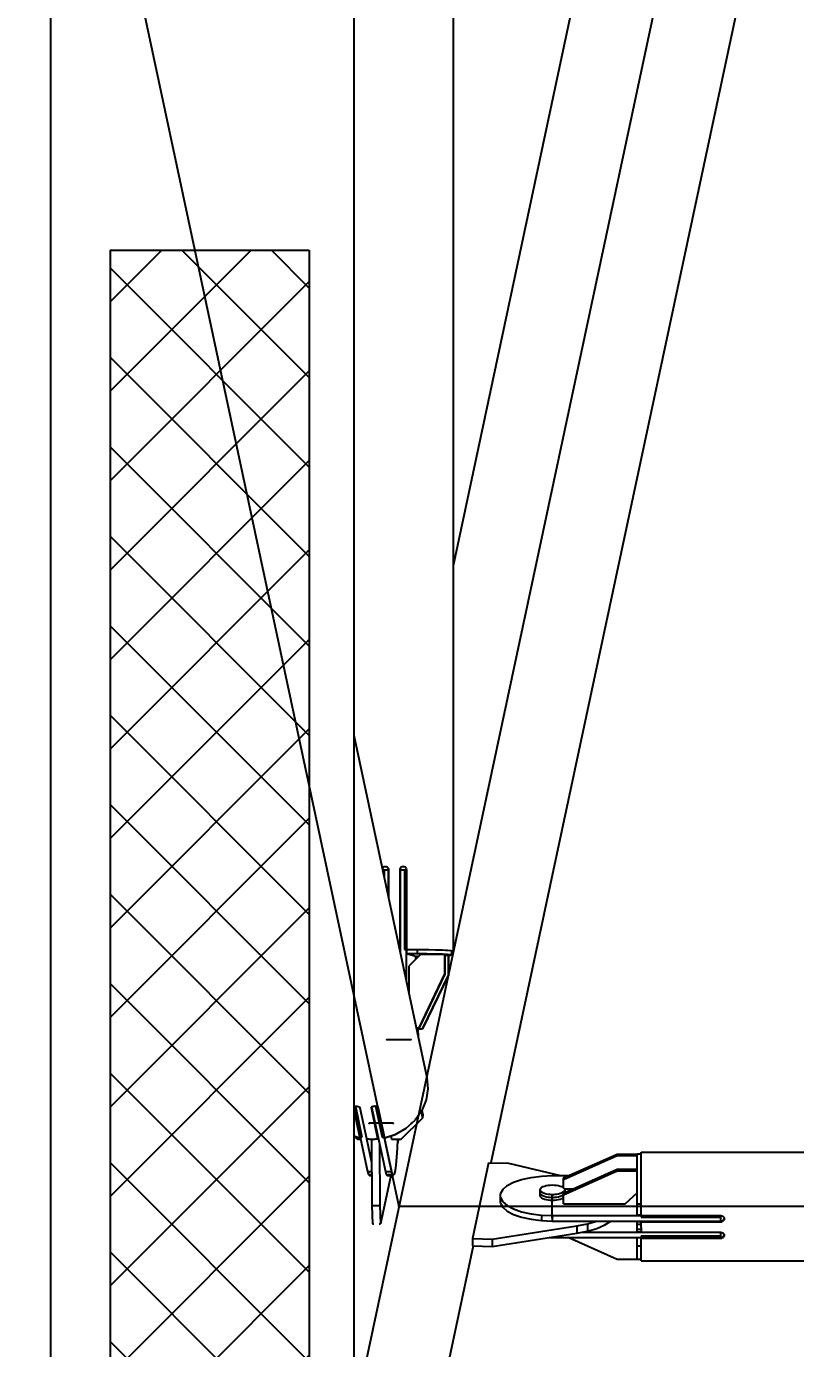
# Model space of a CAD drawing. Header units: millimetres. Extents: x 150209.93 to 150215.05, y 136675.65 to 136679.93.
# Drawn here: x 150213.5073 to 150213.5459, y 136677.8697 to 136677.9361 of the extents above; entities that cross this region are included whole.
import ezdxf

# ---------------------------------------------------------------- set-up
doc = ezdxf.new("R2010")
doc.units = ezdxf.units.MM
doc.header["$LTSCALE"] = 0.25
for name, pattern in [('CENTER', [50.8, 31.75, -6.35, 6.35, -6.35]), ('HIDDEN', [9.525, 6.35, -3.175]), ('XKITLINE00', [0]), ('XKITLINE02', [4, 2, -2])]:
    doc.linetypes.add(name, pattern=pattern)
doc.styles.add('ROMANS', font='romans.shx')
doc.dimstyles.new('MD300', dxfattribs={"dimtxt": 2.5, "dimasz": 2.5, "dimexe": 1, "dimexo": 1, "dimgap": 0.5, "dimtad": 1, "dimdec": 1, "dimlfac": 50, "dimrnd": 0.5, "dimdsep": 46, "dimtxsty": 'ROMANS', "dimcen": 1, "dimclrd": 146, "dimclre": 146, "dimclrt": 30, "dimadec": 1, "dimazin": 2, "dimtfac": 1, "dimtdec": 1, "dimtmove": 0, "dimatfit": 1, "dimfxl": 1, "dimtolj": 1, "dimtzin": 0, "dimlwd": -1, "dimlwe": -1, "dimarcsym": 0})

# ---------------------------------------------------------------- blocks, each defined once
blk = doc.blocks.new('çatıı')
h = blk.add_hatch()
h.set_pattern_fill('ANSI37', color=1, scale=5, style=0)
h.set_pattern_definition([(135, (104746.383, -4107.69), (11.2253202, 11.2253202), []), (45, (104746.383, -4107.69), (11.2253202, -11.2253202), [])])
h.paths.add_polyline_path([(22915, 11470.27), (22965, 11470.27), (22965, 10170.27), (22915, 10170.27)])
at = {"color": 8, "linetype": 'CENTER'}
for p, q in [((22900, 12689.51), (22900, 11020.27)), ((22987.5, 12050.27), (22987.5, 11230.27)), ((22900, 11640.27), (22987.5, 11230.27)), ((23073.58, 11633.65), (22900, 10820.27)), ((22984.51, 11272.17), (22990.48, 11272.19)), ((22986.02, 11251.2), (22980.04, 11251.19)), ((23026.01, 11227.5), (23026.01, 11233.05)), ((23342.5, 11230.27), (22987.5, 11230.27))]:
    blk.add_line(p, q, dxfattribs=at)
at = {"color": 8, "linetype": 'XKITLINE00'}
for p, q in [((23001.09, 11607.78), (23001.09, 11294.5)), ((22976.2, 11603.4), (22976.2, 11020.27)), ((23043.57, 11590.13), (23001.09, 11391.11)), ((23083.63, 11583.61), (23010.57, 11241.28)), ((22976.2, 11348.62), (22994.54, 11262.65)), ((22983.39, 11315.31), (22983.33, 11315.17)), ((22983.44, 11315.29), (22983.35, 11315.1)), ((22983.58, 11315.5), (22983.41, 11315.33)), ((22983.41, 11314.8), (22983.8, 11314.8)), ((22983.48, 11315.33), (22983.44, 11315.29)), ((22983.63, 11315.48), (22983.48, 11315.33)), ((22983.58, 11315.5), (22983.81, 11315.62)), ((22983.63, 11315.48), (22983.86, 11315.6)), ((22983.8, 11314.8), (22984.84, 11314.81)), ((22983.8, 11314.8), (22983.8, 11313)), ((22983.81, 11315.62), (22984.07, 11315.66)), ((22983.86, 11315.6), (22984.12, 11315.65)), ((22984.07, 11315.66), (22984.33, 11315.62)), ((22984.12, 11315.65), (22984.35, 11315.61)), ((22984.33, 11315.62), (22984.56, 11315.5)), ((22984.56, 11315.5), (22984.75, 11315.32)), ((22984.75, 11315.32), (22984.87, 11315.08)), ((22984.84, 11314.81), (22984.91, 11314.79)), ((22984.84, 11314.81), (22984.84, 11308.11)), ((22984.87, 11315.08), (22984.91, 11314.82)), ((22984.91, 11314.82), (22984.91, 11307.8)), ((22987.74, 11315.09), (22987.7, 11314.82)), ((22987.7, 11314.82), (22987.75, 11314.81)), ((22987.7, 11314.82), (22987.7, 11294.83)), ((22987.86, 11315.32), (22987.74, 11315.09)), ((22987.74, 11315.09), (22987.79, 11315.07)), ((22987.79, 11315.07), (22987.75, 11314.81)), ((22987.75, 11314.81), (22987.75, 11294.81)), ((22987.91, 11315.31), (22987.79, 11315.07)), ((22987.83, 11314.81), (22988.87, 11314.82)), ((22987.83, 11314.81), (22987.83, 11294.11)), ((22987.86, 11315.32), (22988.05, 11315.51)), ((22987.91, 11315.31), (22988.1, 11315.5)), ((22988.05, 11315.51), (22988.29, 11315.63)), ((22988.1, 11315.5), (22988.34, 11315.62)), ((22988.29, 11315.63), (22988.55, 11315.67)), ((22988.34, 11315.62), (22988.6, 11315.66)), ((22988.55, 11315.67), (22988.82, 11315.63)), ((22988.6, 11315.66), (22988.84, 11315.62)), ((22988.82, 11315.63), (22989.05, 11315.51)), ((22988.87, 11314.82), (22989.35, 11314.81)), ((22988.87, 11314.82), (22988.87, 11294.82)), ((22989.05, 11315.51), (22989.24, 11315.32)), ((22989.24, 11315.32), (22989.34, 11315.09)), ((22989.34, 11315.09), (22989.41, 11314.82)), ((22989.35, 11314.81), (22989.41, 11314.79)), ((22989.35, 11314.81), (22989.35, 11294.82)), ((22989.41, 11314.82), (22989.41, 11294.83)), ((22987.68, 11294.83), (22987.7, 11294.83)), ((22987.7, 11294.83), (22987.75, 11294.81)), ((22987.72, 11294.82), (22987.72, 11294.6)), ((22987.72, 11294.82), (22987.83, 11294.79)), ((22987.72, 11294.81), (22987.75, 11294.81)), ((22988.87, 11294.82), (22989.32, 11294.82)), ((22989.32, 11294.82), (22989.35, 11294.82)), ((22989.32, 11294.82), (22989.32, 11287.11)), ((22989.41, 11294.83), (22992.31, 11294.81)), ((22989.44, 11294.82), (22989.44, 11293.82)), ((22989.44, 11294.82), (22992.07, 11294.8)), ((22989.44, 11293.82), (22991.72, 11293.14)), ((22989.44, 11293.82), (22992.07, 11293.8)), ((22992.07, 11294.8), (22992.09, 11294.79)), ((22992.07, 11294.8), (22992.07, 11293.8)), ((22992.07, 11294.8), (22994.51, 11294.77)), ((22992.07, 11293.8), (22994.51, 11293.77)), ((22992.31, 11294.81), (22995.03, 11294.77)), ((22994.51, 11294.77), (22996.66, 11294.72)), ((22994.51, 11294.76), (22994.7, 11294.76)), ((22994.51, 11293.77), (22996.66, 11293.73)), ((22995.03, 11294.77), (22997.37, 11294.72)), ((22996.66, 11294.72), (22998.42, 11294.67)), ((22996.66, 11293.73), (22998.42, 11293.67)), ((22997.37, 11294.72), (22999.22, 11294.66)), ((22998.42, 11294.67), (22999.72, 11294.61)), ((22998.42, 11293.67), (22998.94, 11293.64)), ((22999.22, 11294.66), (23000.48, 11294.58)), ((22999.72, 11294.61), (23000.5, 11294.54)), ((23000.48, 11294.58), (23001.09, 11294.5)), ((23000.5, 11294.54), (23000.74, 11294.47)), ((23000.74, 11294.47), (23000.74, 11293.47)), ((23000.74, 11294.39), (23001.02, 11294.42)), ((23001.09, 11294.5), (23001.02, 11294.42)), ((22992.99, 11293.63), (22990, 11290.62)), ((22990, 11290.62), (22990, 11283.95)), ((22991.64, 11293.16), (22991.64, 11292.28)), ((22991.72, 11293.14), (22992.51, 11293.15)), ((22992.99, 11293.63), (22998.96, 11293.64)), ((22998.96, 11293.64), (22999.05, 11293.62)), ((22998.96, 11293.64), (22998.96, 11288.65)), ((22998.97, 11293.64), (22999.72, 11293.61)), ((22999.05, 11293.62), (22999.05, 11288.62)), ((22999.05, 11293.38), (22999.85, 11293.38)), ((22999.72, 11293.61), (23000.5, 11293.54)), ((22999.85, 11293.38), (22999.94, 11293.35)), ((22999.85, 11293.38), (22999.85, 11288.38)), ((22999.93, 11293.36), (23000.43, 11293.4)), ((22999.94, 11293.35), (22999.94, 11288.36)), ((23000.43, 11293.4), (23000.74, 11293.47)), ((23000.5, 11293.54), (23000.74, 11293.47)), ((22998.96, 11288.65), (22992.49, 11275.14)), ((22999.05, 11288.62), (22992.58, 11275.11)), ((22999.85, 11288.38), (22993.37, 11274.87)), ((22999.94, 11288.36), (22993.46, 11274.85)), ((22998.96, 11288.65), (22999.05, 11288.62)), ((22999.85, 11288.38), (22999.94, 11288.36)), ((22991.88, 11275.13), (22992.49, 11275.14)), ((22991.88, 11275.11), (22992.58, 11275.11)), ((22991.98, 11275.11), (22991.94, 11274.91)), ((22992.16, 11275.11), (22992.17, 11275.07)), ((22992.17, 11275.07), (22992.21, 11274.83)), ((22992.21, 11274.87), (22993.37, 11274.87)), ((22992.21, 11274.84), (22993.46, 11274.85)), ((22992.21, 11274.83), (22992.25, 11274.51)), ((22992.25, 11274.51), (22992.29, 11274.12)), ((22992.29, 11274.12), (22992.31, 11273.67)), ((22992.49, 11275.14), (22992.58, 11275.11)), ((22993.37, 11274.87), (22993.46, 11274.85)), ((22992.31, 11273.67), (22992.34, 11273.17)), ((22992.34, 11273.17), (22992.34, 11272.98)), ((22994.54, 11262.65), (22994.79, 11259.85)), ((22994.79, 11259.85), (22994.35, 11257.05)), ((22976.2, 11255.46), (22976.32, 11255.5)), ((22976.2, 11255.45), (22977.79, 11247.97)), ((22976.2, 11255.18), (22977.7, 11248.14)), ((22976.2, 11254.5), (22977.68, 11247.55)), ((22976.32, 11255.5), (22976.54, 11255.52)), ((22976.47, 11255.52), (22976.58, 11255.46)), ((22976.54, 11255.52), (22976.8, 11255.51)), ((22976.58, 11255.46), (22978.23, 11247.73)), ((22976.58, 11255.46), (22977.11, 11255.46)), ((22976.8, 11255.51), (22977.06, 11255.47)), ((22977.06, 11255.47), (22977.31, 11255.4)), ((22977.31, 11255.4), (22977.51, 11255.31)), ((22977.51, 11255.31), (22977.65, 11255.21)), ((22977.65, 11255.21), (22977.71, 11255.1)), ((22977.71, 11255.1), (22979.36, 11247.37)), ((22980.52, 11255.21), (22980.5, 11255.11)), ((22980.5, 11255.11), (22982.15, 11247.37)), ((22980.62, 11255.32), (22980.52, 11255.21)), ((22980.6, 11255.29), (22982.17, 11247.93)), ((22980.62, 11255.32), (22980.8, 11255.41)), ((22980.65, 11255.33), (22984.1, 11239.12)), ((22980.8, 11255.41), (22981.02, 11255.48)), ((22980.99, 11255.47), (22981.66, 11255.47)), ((22981.02, 11255.48), (22981.28, 11255.52)), ((22981.28, 11255.52), (22981.55, 11255.54)), ((22981.55, 11255.54), (22981.8, 11255.52)), ((22981.66, 11255.47), (22981.75, 11255.52)), ((22981.66, 11255.47), (22983.31, 11247.74)), ((22981.8, 11255.52), (22982, 11255.46)), ((22982, 11255.46), (22982.12, 11255.38)), ((22982.12, 11255.38), (22982.2, 11255.3)), ((22982.2, 11255.3), (22983.85, 11247.57)), ((22993.25, 11254.38), (22991.55, 11251.99)), ((22993.1, 11254.17), (22993.46, 11252.45)), ((22994.35, 11257.05), (22993.25, 11254.38)), ((22993.27, 11254.43), (22993.49, 11253.37)), ((22988.1, 11247.22), (22993.46, 11252.45)), ((22989.33, 11249.99), (22991.55, 11251.99)), ((22990.5, 11251.05), (22990.93, 11251.41)), ((22991, 11251.5), (22990.93, 11251.41)), ((22993.49, 11253.37), (22993.46, 11252.45)), ((22976.2, 11248.04), (22977.68, 11247.55)), ((22976.2, 11247.84), (22977.14, 11247.19)), ((22977.7, 11248.14), (22977.68, 11247.55)), ((22977.68, 11247.57), (22977.77, 11247.54)), ((22977.71, 11248.37), (22977.69, 11247.93)), ((22977.69, 11247.93), (22977.77, 11247.54)), ((22977.78, 11247.73), (22977.77, 11247.54)), ((22977.79, 11247.97), (22977.78, 11247.73)), ((22977.78, 11247.73), (22978.23, 11247.73)), ((22977.78, 11247.73), (22979.62, 11239.11)), ((22977.79, 11247.97), (22978.23, 11247.73)), ((22979.35, 11247.37), (22980.64, 11241.35)), ((22979.36, 11247.37), (22980.75, 11247.23)), ((22979.44, 11247.36), (22979.46, 11247.27)), ((22979.46, 11247.27), (22980.15, 11247.22)), ((22980.14, 11247.29), (22980.15, 11247.22)), ((22980.15, 11247.22), (22980.85, 11247.21)), ((22980.61, 11247.21), (22980.69, 11230.56)), ((22980.75, 11247.23), (22982.15, 11247.37)), ((22980.85, 11247.21), (22981.55, 11247.23)), ((22981.53, 11247.31), (22981.55, 11247.23)), ((22981.55, 11247.23), (22982.25, 11247.28)), ((22982.17, 11247.93), (22982.15, 11247.37)), ((22982.18, 11248.14), (22982.16, 11247.67)), ((22982.16, 11247.67), (22982.25, 11247.28)), ((22982.26, 11247.75), (22982.25, 11247.28)), ((22983.31, 11247.74), (22983.77, 11247.98)), ((22983.31, 11247.74), (22983.76, 11247.74)), ((22983.77, 11247.97), (22983.76, 11247.74)), ((22983.76, 11247.74), (22985.6, 11239.12)), ((22983.85, 11247.57), (22986.7, 11248.49)), ((22983.94, 11247.6), (22983.95, 11247.56)), ((22983.95, 11247.56), (22986.53, 11248.39)), ((22985.44, 11248.04), (22985.61, 11247.21)), ((22985.61, 11247.21), (22988.1, 11247.22)), ((22986.52, 11248.43), (22986.53, 11248.39)), ((22986.53, 11248.39), (22986.69, 11248.49)), ((22986.7, 11248.49), (22989.33, 11249.99)), ((22986.7, 11248.49), (22988.89, 11249.7)), ((22987.13, 11247.22), (22987.05, 11244.9)), ((22987.39, 11247.22), (22987.08, 11245.77)), ((22988.89, 11249.7), (22989.06, 11249.84)), ((22977.14, 11247.19), (22977.9, 11247.19)), ((22982.61, 11246.13), (22982.68, 11230.56)), ((22987.05, 11244.9), (22986.92, 11242.65)), ((23048.31, 11243.9), (23101, 11243.9)), ((23048.31, 11228.07), (23048.31, 11243.9)), ((22986.74, 11240.78), (22986.54, 11239.35)), ((22986.92, 11242.65), (22986.74, 11240.78)), ((23010, 11241.29), (23005.94, 11222.28)), ((23010, 11241.29), (23014.99, 11241.14)), ((23014.99, 11241.14), (23028.02, 11238.05)), ((23028.81, 11237.46), (23042.31, 11243.47)), ((23028.81, 11237.08), (23042.31, 11243.08)), ((23042.31, 11243.47), (23042.31, 11243.08)), ((23042.31, 11243.47), (23047.31, 11243.47)), ((23042.31, 11243.08), (23047.31, 11243.08)), ((23047.31, 11239.29), (23047.31, 11243.48)), ((23047.31, 11243.48), (23048.31, 11243.48)), ((22979.62, 11239.11), (22979.86, 11238.32)), ((22979.62, 11239.11), (22980.65, 11239.11)), ((22979.86, 11238.32), (22980.65, 11238.32)), ((22979.86, 11238.32), (22980.1, 11238.09)), ((22980.1, 11238.09), (22980.65, 11238.09)), ((22985.45, 11238.1), (22982.86, 11225.94)), ((22984.1, 11239.12), (22984.34, 11238.33)), ((22984.1, 11239.12), (22985.6, 11239.12)), ((22984.34, 11238.33), (22985.83, 11238.33)), ((22984.34, 11238.33), (22984.58, 11238.1)), ((22984.58, 11238.1), (22986.07, 11238.11)), ((22985.6, 11239.12), (22985.83, 11238.33)), ((22985.83, 11238.33), (22986.07, 11238.11)), ((22986.31, 11238.45), (22986.07, 11238.11)), ((22986.54, 11239.35), (22986.31, 11238.45)), ((23018.31, 11237.09), (23020.68, 11237.62)), ((23020.68, 11237.62), (23023.28, 11237.94)), ((23023.28, 11237.94), (23026.01, 11238.05)), ((23026.01, 11238.05), (23030.13, 11238.05)), ((23028.81, 11233.64), (23042.31, 11239.65)), ((23028.81, 11233.26), (23042.31, 11239.27)), ((23028.81, 11235.02), (23028.81, 11237.46)), ((23042.31, 11239.65), (23042.31, 11239.27)), ((23042.31, 11239.65), (23047.31, 11239.65)), ((23042.31, 11239.27), (23047.31, 11239.27)), ((23047.31, 11239.29), (23047.31, 11239.27)), ((23047.31, 11239.27), (23047.31, 11239.25)), ((23047.31, 11233.62), (23047.31, 11239.25)), ((23013.55, 11234.59), (23012.98, 11233.57)), ((23013.55, 11234.59), (23014.66, 11235.55)), ((23014.66, 11235.55), (23016.27, 11236.39)), ((23016.27, 11236.39), (23018.31, 11237.09)), ((23022.95, 11234.73), (23022.91, 11234.53)), ((23022.91, 11234.53), (23022.95, 11234.32)), ((23022.91, 11234.53), (23022.91, 11233.79)), ((23023.09, 11234.93), (23022.95, 11234.73)), ((23022.95, 11234.32), (23023.09, 11234.12)), ((23023.09, 11234.93), (23023.32, 11235.12)), ((23023.09, 11234.12), (23023.32, 11233.94)), ((23023.32, 11235.12), (23023.63, 11235.29)), ((23023.32, 11233.94), (23023.63, 11233.77)), ((23023.63, 11235.29), (23024.01, 11235.43)), ((23024.01, 11235.43), (23024.46, 11235.55)), ((23024.46, 11235.55), (23024.95, 11235.64)), ((23024.95, 11235.64), (23025.47, 11235.69)), ((23025.47, 11235.69), (23026.01, 11235.71)), ((23026.01, 11235.71), (23026.55, 11235.69)), ((23026.55, 11235.69), (23027.07, 11235.64)), ((23027.07, 11235.64), (23027.56, 11235.55)), ((23027.56, 11235.55), (23028, 11235.43)), ((23028, 11235.43), (23028.38, 11235.29)), ((23028.38, 11235.29), (23028.69, 11235.12)), ((23028.38, 11233.77), (23028.69, 11233.94)), ((23028.69, 11235.12), (23028.92, 11234.93)), ((23028.69, 11233.94), (23028.92, 11234.12)), ((23028.92, 11234.93), (23029.06, 11234.73)), ((23029.06, 11234.32), (23028.92, 11234.12)), ((23029.04, 11234.77), (23031.33, 11234.77)), ((23029.06, 11234.73), (23029.11, 11234.53)), ((23029.11, 11234.53), (23029.06, 11234.32)), ((23029.11, 11234.53), (23029.11, 11233.79)), ((23012.98, 11231.14), (23012.98, 11233.57)), ((23012.98, 11232.53), (23013.55, 11231.5)), ((23012.98, 11231.14), (23013.55, 11230.12)), ((23013.55, 11231.5), (23014.66, 11230.55)), ((23022.91, 11233.79), (23022.95, 11233.58)), ((23022.91, 11233.79), (23022.91, 11233.05)), ((23022.91, 11233.79), (23022.95, 11233.58)), ((23022.91, 11233.05), (23022.95, 11232.84)), ((23022.95, 11233.58), (23023.09, 11233.38)), ((23022.95, 11233.58), (23023.09, 11233.38)), ((23022.95, 11232.84), (23023.09, 11232.64)), ((23023.09, 11233.38), (23023.32, 11233.2)), ((23023.09, 11233.38), (23023.32, 11233.2)), ((23023.09, 11232.64), (23023.32, 11232.46)), ((23023.32, 11233.2), (23023.63, 11233.03)), ((23023.32, 11233.2), (23023.63, 11233.03)), ((23023.32, 11232.46), (23023.63, 11232.29)), ((23023.63, 11233.77), (23024.01, 11233.62)), ((23023.63, 11233.03), (23024.01, 11232.88)), ((23023.63, 11233.03), (23024.01, 11232.88)), ((23023.63, 11232.29), (23024.01, 11232.14)), ((23024.01, 11233.62), (23024.46, 11233.5)), ((23024.01, 11232.88), (23024.46, 11232.76)), ((23024.01, 11232.88), (23024.46, 11232.76)), ((23024.01, 11232.14), (23024.46, 11232.02)), ((23024.46, 11233.5), (23024.95, 11233.42)), ((23024.46, 11232.76), (23024.95, 11232.68)), ((23024.46, 11232.76), (23024.95, 11232.68)), ((23024.46, 11232.02), (23024.95, 11231.94)), ((23024.95, 11233.42), (23025.47, 11233.36)), ((23024.95, 11232.68), (23025.47, 11232.62)), ((23024.95, 11232.68), (23025.47, 11232.62)), ((23024.95, 11231.94), (23025.47, 11231.88)), ((23025.47, 11233.36), (23026.01, 11233.34)), ((23025.47, 11232.62), (23026.01, 11232.6)), ((23025.47, 11232.62), (23026.01, 11232.6)), ((23025.47, 11231.88), (23026.01, 11231.86)), ((23026.01, 11233.34), (23026.55, 11233.36)), ((23026.01, 11233.34), (23026.01, 11232.6)), ((23026.01, 11232.6), (23026.55, 11232.62)), ((23026.01, 11232.6), (23026.55, 11232.62)), ((23026.01, 11232.6), (23026.01, 11231.86)), ((23026.01, 11231.86), (23026.55, 11231.88)), ((23026.55, 11233.36), (23027.07, 11233.42)), ((23026.55, 11232.62), (23027.07, 11232.68)), ((23026.55, 11232.62), (23027.07, 11232.68)), ((23026.55, 11231.88), (23027.07, 11231.94)), ((23027.07, 11233.42), (23027.56, 11233.5)), ((23027.07, 11232.68), (23027.56, 11232.76)), ((23027.07, 11232.68), (23027.56, 11232.76)), ((23027.07, 11231.94), (23027.56, 11232.02)), ((23027.56, 11233.5), (23028, 11233.62)), ((23027.56, 11232.76), (23028, 11232.88)), ((23027.56, 11232.76), (23028, 11232.88)), ((23027.56, 11232.02), (23028, 11232.14)), ((23028, 11233.62), (23028.38, 11233.77)), ((23028, 11232.88), (23028.38, 11233.03)), ((23028, 11232.88), (23028.38, 11233.03)), ((23028, 11232.14), (23028.38, 11232.29)), ((23028.38, 11233.03), (23028.69, 11233.2)), ((23028.38, 11233.03), (23028.69, 11233.2)), ((23028.38, 11232.29), (23028.69, 11232.46)), ((23028.69, 11233.2), (23028.81, 11233.29)), ((23028.69, 11233.2), (23028.81, 11233.29)), ((23028.69, 11232.46), (23028.81, 11232.55)), ((23028.81, 11230.95), (23028.81, 11233.64)), ((23028.81, 11230.95), (23044.31, 11230.95)), ((23029.11, 11233.79), (23029.1, 11233.77)), ((23029.11, 11233.79), (23029.1, 11233.77)), ((23029.11, 11233.79), (23029.11, 11233.77)), ((23044.31, 11230.95), (23047.31, 11233.72)), ((23047.31, 11228.22), (23047.31, 11233.62)), ((23047.31, 11230.94), (23048.31, 11230.94)), ((22980.69, 11230.56), (22982.68, 11230.56)), ((22980.69, 11230.56), (22980.87, 11225.94)), ((22982.68, 11230.56), (22982.86, 11225.94)), ((23013.55, 11230.12), (23014.66, 11229.16)), ((23014.66, 11230.55), (23016.27, 11229.7)), ((23014.66, 11229.16), (23016.27, 11228.32)), ((23016.27, 11229.7), (23018.31, 11229)), ((23016.27, 11228.32), (23018.31, 11227.62)), ((23018.31, 11229), (23020.68, 11228.48)), ((23018.31, 11227.62), (23020.68, 11227.09)), ((23020.68, 11228.48), (23023.28, 11228.16)), ((23023.28, 11228.16), (23023.28, 11226.77)), ((23023.28, 11228.16), (23026.01, 11228.05)), ((23026.01, 11228.05), (23048.31, 11228.05)), ((23026.01, 11228.05), (23026.01, 11226.66)), ((23047.31, 11228.22), (23048.31, 11228.22)), ((23048.31, 11228.07), (23068.31, 11228.07)), ((23048.31, 11228.07), (23048.31, 11228.05)), ((23048.31, 11228.05), (23048.31, 11227.63)), ((23048.31, 11227.63), (23068.31, 11227.63)), ((23068.31, 11228.07), (23068.57, 11228)), ((23068.31, 11226.66), (23068.31, 11228.07)), ((23068.57, 11228), (23068.81, 11227.91)), ((23068.81, 11227.91), (23068.99, 11227.73)), ((23068.99, 11227.73), (23069.12, 11227.5)), ((23069.12, 11227.5), (23069.16, 11227.24)), ((23069.14, 11227.36), (23069.12, 11227.22)), ((22980.87, 11225.94), (22981.23, 11225.94)), ((22982.53, 11225.94), (22982.86, 11225.94)), ((23010.93, 11222.12), (23032.18, 11225.44)), ((23020.68, 11227.09), (23023.28, 11226.77)), ((23023.28, 11226.77), (23026.01, 11226.66)), ((23026.01, 11226.66), (23068.31, 11226.66)), ((23032.18, 11225.44), (23034.83, 11225.97)), ((23032.18, 11225.44), (23032.18, 11223.59)), ((23032.18, 11223.59), (23034.83, 11224.12)), ((23034.83, 11225.97), (23037.15, 11226.66)), ((23034.83, 11225.97), (23034.83, 11224.12)), ((23034.83, 11224.12), (23037.17, 11224.82)), ((23037.17, 11224.82), (23039.15, 11225.67)), ((23039.15, 11225.67), (23040.68, 11226.65)), ((23047.31, 11225.22), (23047.31, 11226.66)), ((23047.31, 11226.54), (23048.31, 11226.54)), ((23047.31, 11225.87), (23048.31, 11225.87)), ((23047.31, 11223.95), (23047.31, 11225.22)), ((23047.31, 11224.58), (23048.31, 11224.58)), ((23048.31, 11226.66), (23048.31, 11226.54)), ((23048.31, 11225.07), (23048.31, 11226.65)), ((23048.31, 11226.65), (23068.31, 11226.65)), ((23048.31, 11226.42), (23068.31, 11226.42)), ((23048.31, 11225.07), (23048.31, 11223.83)), ((23068.31, 11226.65), (23068.57, 11226.69)), ((23068.31, 11226.66), (23068.31, 11226.65)), ((23068.31, 11226.65), (23068.31, 11226.42)), ((23068.31, 11226.42), (23068.57, 11226.46)), ((23068.57, 11226.69), (23068.81, 11226.81)), ((23068.57, 11226.69), (23068.57, 11226.46)), ((23068.57, 11226.46), (23068.81, 11226.58)), ((23068.81, 11226.81), (23068.99, 11226.99)), ((23068.81, 11226.58), (23068.99, 11226.76)), ((23069.12, 11227.22), (23068.99, 11226.99)), ((23069.12, 11226.99), (23068.99, 11226.76)), ((23069.16, 11227.24), (23069.12, 11226.99)), ((23005.94, 11222.28), (23005.94, 11222.01)), ((23005.94, 11222.28), (23010.93, 11222.12)), ((23005.94, 11221.91), (23005.94, 11220.43)), ((23010.93, 11220.27), (23032.18, 11223.59)), ((23010.93, 11222.12), (23010.93, 11220.27)), ((23025.36, 11222.53), (23026.01, 11222.5)), ((23026.01, 11222.63), (23026.01, 11222.5)), ((23026.01, 11222.5), (23048.31, 11222.5)), ((23030.13, 11222.5), (23042.31, 11217.08)), ((23033.67, 11223.89), (23048.31, 11223.89)), ((23047.31, 11223.95), (23048.31, 11223.95)), ((23047.31, 11218.86), (23047.31, 11222.49)), ((23048.31, 11223.83), (23068.31, 11223.83)), ((23048.31, 11222.92), (23048.31, 11222.5)), ((23048.31, 11222.92), (23068.31, 11222.92)), ((23048.31, 11222.6), (23068.31, 11222.6)), ((23048.31, 11222.58), (23068.31, 11222.58)), ((23048.31, 11220.11), (23048.31, 11222.5)), ((23048.31, 11222.34), (23068.31, 11222.34)), ((23068.31, 11223.83), (23068.57, 11223.8)), ((23068.31, 11222.6), (23068.31, 11223.83)), ((23068.31, 11222.58), (23068.57, 11222.61)), ((23068.31, 11222.58), (23068.31, 11222.34)), ((23068.31, 11222.34), (23068.57, 11222.39)), ((23068.57, 11223.8), (23068.81, 11223.69)), ((23068.57, 11222.61), (23068.81, 11222.71)), ((23068.57, 11222.39), (23068.81, 11222.48)), ((23068.81, 11223.69), (23068.99, 11223.52)), ((23068.81, 11222.71), (23068.84, 11222.74)), ((23068.81, 11222.48), (23068.99, 11222.64)), ((23068.84, 11222.74), (23068.99, 11222.87)), ((23068.99, 11223.52), (23069.12, 11223.31)), ((23069.12, 11223.08), (23068.99, 11222.87)), ((23069.12, 11222.85), (23068.99, 11222.64)), ((23069.12, 11223.31), (23069.16, 11223.08)), ((23069.14, 11223.2), (23069.12, 11223.08)), ((23069.16, 11223.08), (23069.12, 11222.85)), ((23006.12, 11220.42), (22976.2, 11080.2)), ((23005.94, 11220.43), (23010.93, 11220.27)), ((23047.31, 11220.47), (23048.31, 11220.47)), ((23047.31, 11217.12), (23047.31, 11218.86)), ((23048.31, 11216.65), (23048.31, 11220.11)), ((23042.31, 11217.08), (23047.31, 11217.08)), ((23047.31, 11217.12), (23047.31, 11217.1)), ((23047.31, 11217.1), (23047.31, 11217.08)), ((23047.31, 11217.07), (23048.31, 11217.07)), ((23048.31, 11216.65), (23101.01, 11216.65))]:
    blk.add_line(p, q, dxfattribs=at)
at = {"color": 116, "linetype": 'HIDDEN', "true_color": 0x136734}
for p, q in [((22915, 11470.27), (22915, 10170.27)), ((22915, 11470.27), (22965, 11470.27)), ((22965, 11470.27), (22965, 10170.27))]:
    blk.add_line(p, q, dxfattribs=at)
at = {"color": 1}
for p, q in [((22915, 11470.27), (22915, 10170.27)), ((22915, 11470.27), (22965, 11470.27)), ((22965, 11470.27), (22965, 10170.27))]:
    blk.add_line(p, q, dxfattribs=at)
at = {"color": 116, "linetype": 'XKITLINE02', "true_color": 0x136734}
for p, q in [((22915, 11470.27), (22915, 10170.27)), ((22915, 11470.27), (22965, 11470.27)), ((22965, 11470.27), (22965, 10170.27))]:
    blk.add_line(p, q, dxfattribs=at)
at = {"color": 8, "linetype": 'XKITLINE00'}
for centre in [(22984.51, 11272.17), (22990.48, 11272.19), (22980.04, 11251.19), (22986.02, 11251.2), (23026.01, 11233.05), (22987.5, 11230.27), (22987.5, 11230.27), (22987.5, 11230.27), (23026.01, 11227.5)]:
    blk.add_circle(centre, 0.05, dxfattribs=at)
blk = doc.blocks.new('*D6')
at = {"color": 146, "transparency": 16777216}
for p, q in [((150212.86359, 136678.626031), (150213.527899, 136678.624802)), ((150212.83196, 136677.744973), (150212.83174, 136677.626088)), ((150213.556269, 136677.743633), (150213.556049, 136677.624748))]:
    blk.add_line(p, q, dxfattribs=at)
for points in [[(150212.863599, 136678.631031), (150212.86358, 136678.621031), (150212.83359, 136678.626086)], [(150213.527908, 136678.629802), (150213.527889, 136678.619802), (150213.557899, 136678.624747)]]:
    blk.add_solid(points, dxfattribs=at)
at = {"layer": 'DEFPOINTS', "color": 0, "transparency": 16777216}
for p in [(150212.83381, 136678.744971), (150213.558118, 136678.743631), (150213.557899, 136678.624747)]:
    blk.add_point(p, dxfattribs=at)
at = {"color": 30, "transparency": 16777216, "insert": (150213.19579, 136678.650416), "char_height": 0.03, "attachment_point": 5, "rotation": 359.89403, "style": 'ROMANS'}
blk.add_mtext('\\A1;36', dxfattribs=at)

msp = doc.modelspace()

# ---------------------------------------------------------------- block references
at = {"xscale": 0.0002000170049888334, "yscale": 0.0002000170049888334, "zscale": 0.0002000170049888334}
msp.add_blockref('çatıı', (150208.928067, 136675.630592), dxfattribs=at)

# ---------------------------------------------------------------- dimensions: what is measured, and where the dimension line sits
dim = msp.add_aligned_dim(p1=(150212.83381, 136678.744971), p2=(150213.558118, 136678.743631), distance=-0.118885, dimstyle='MD300', override={"dimtxt": 0.03, "dimasz": 0.03, "dimgap": 0.01})
dim.commit()
dim.dimension.update_dxf_attribs({"geometry": '*D6', "text_midpoint": (150213.19579, 136678.650416)})

doc.saveas('drawing.dxf')
